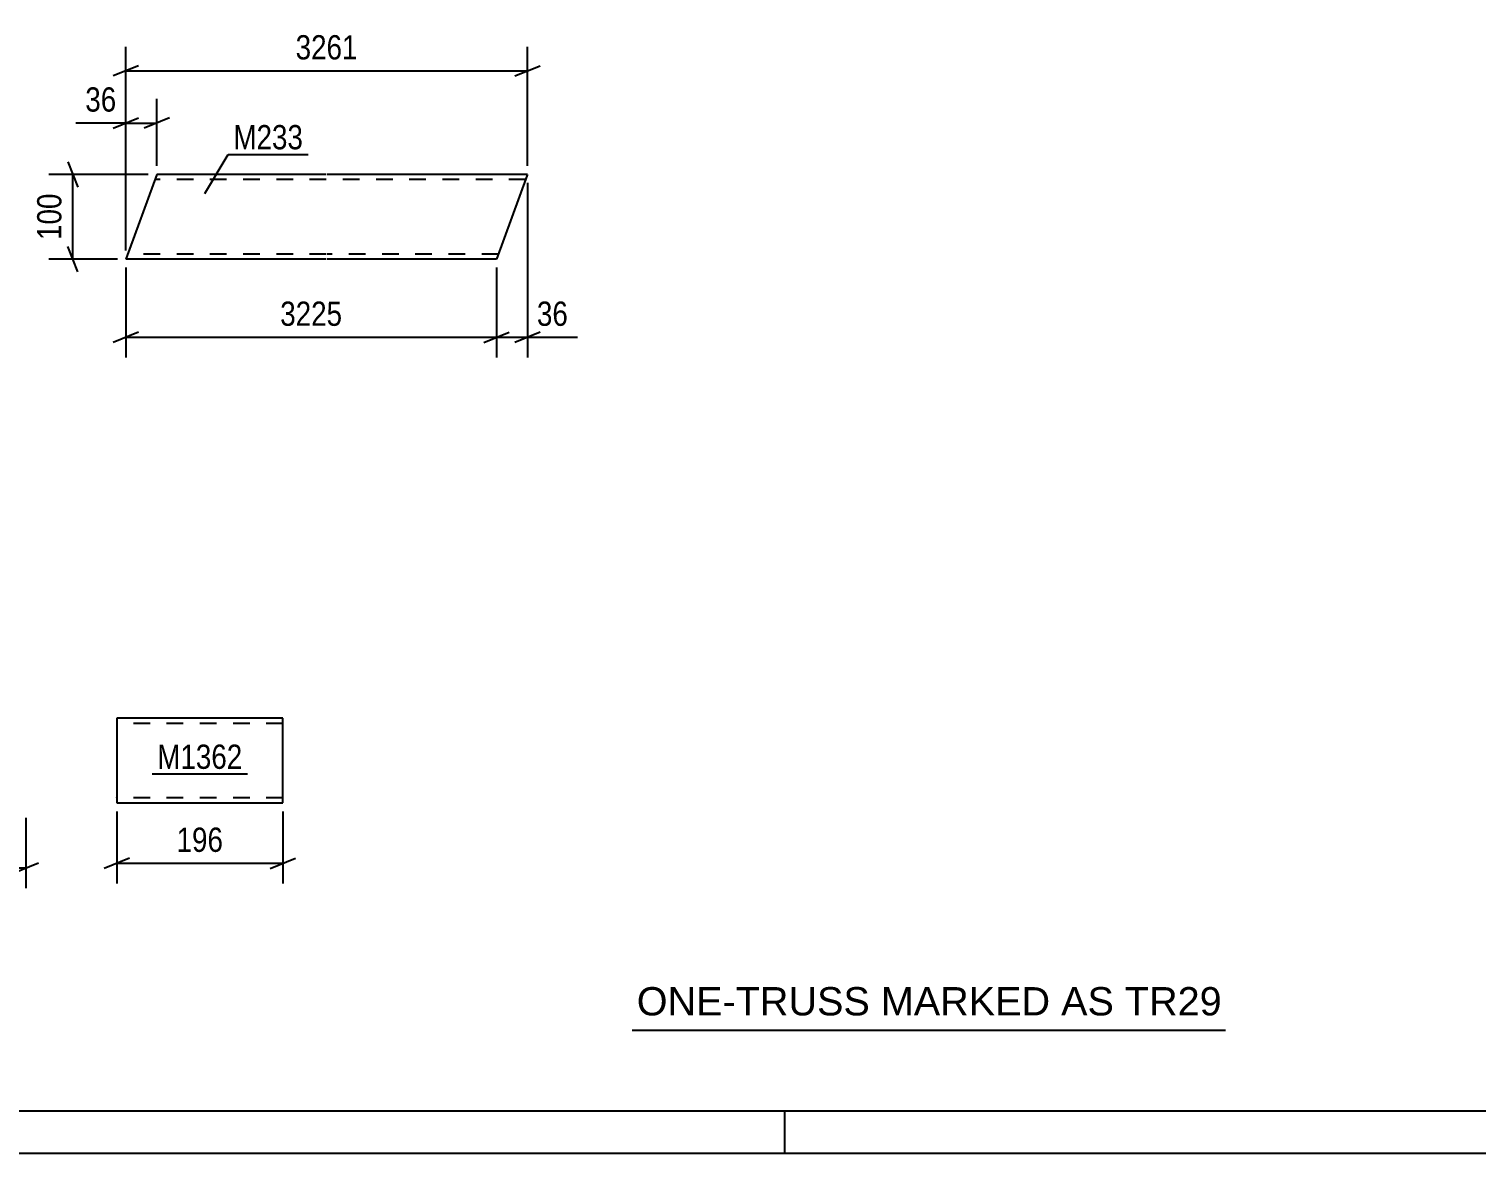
# Model space of a CAD drawing. Header units: millimetres. Extents: x 0 to 841, y 0 to 594.
# Drawn here: x 331.8 to 502.6, y 0 to 132.7 of the extents above; entities that cross this region are included whole.
import ezdxf

# ---------------------------------------------------------------- set-up
doc = ezdxf.new("R2010")
doc.units = ezdxf.units.MM
doc.linetypes.add('DXK_LINE_DOT2', pattern=[3.9198, 1.9599, -1.9599])
doc.styles.add('Arial', font='ARIAL.TTF', dxfattribs={"height": 0.2})
doc.styles.add('Arial Narrow', font='ARIALN.TTF', dxfattribs={"height": 0.2})

# ---------------------------------------------------------------- blocks, each defined once
blk = doc.blocks.new('Unknown-405118308-1133')
at = {"color": 5, "linetype": 'Continuous'}
for p, q in [((5, 5), (836, 5)), ((421, 0), (421, 5)), ((0, 0), (841, 0))]:
    blk.add_line(p, q, dxfattribs=at)
blk = doc.blocks.new('Unknown-405118308-32325')
at = {"color": 7, "linetype": 'Continuous'}
blk.add_line((403, 14.5), (473, 14.5), dxfattribs=at)
at = {"color": 7, "style": 'Arial'}
blk.add_text('ONE-TRUSS MARKED AS TR29', height=3.3428, dxfattribs=at).set_placement((403.54, 16.25))
blk = doc.blocks.new('Part-405118308-22946 - 22942')
at = {"color": 2, "linetype": 'Continuous'}
for p, q in [((346.9, 115.54), (343.26, 105.54)), ((366.9, 115.54), (346.9, 115.54)), ((390.64, 115.54), (367, 115.54)), ((390.6, 115.45), (387, 105.54)), ((390.64, 115.54), (390.6, 115.45)), ((366.9, 105.54), (343.26, 105.54)), ((387, 105.54), (367, 105.54))]:
    blk.add_line(p, q, dxfattribs=at)
at = {"color": 7, "linetype": 'DXK_LINE_DOT2'}
for p, q in [((366.9, 114.94), (346.68, 114.94)), ((390.42, 114.94), (367, 114.94)), ((390.6, 115.45), (390.64, 115.54)), ((366.9, 106.14), (343.47, 106.14)), ((387.21, 106.14), (367, 106.14))]:
    blk.add_line(p, q, dxfattribs=at)
blk = doc.blocks.new('Part-405118308-31105 - 31104')
at = {"color": 2, "linetype": 'Continuous'}
for p, q in [((361.79, 51.33), (342.18, 51.33)), ((342.18, 51.33), (342.18, 41.42)), ((361.79, 41.33), (361.79, 51.33)), ((342.18, 41.42), (342.18, 41.33)), ((342.18, 41.33), (361.79, 41.33))]:
    blk.add_line(p, q, dxfattribs=at)
at = {"color": 7, "linetype": 'DXK_LINE_DOT2'}
for p, q in [((361.79, 50.73), (342.18, 50.73)), ((342.18, 41.93), (342.18, 41.97)), ((361.79, 41.93), (342.18, 41.93)), ((361.79, 41.93), (361.79, 41.97))]:
    blk.add_line(p, q, dxfattribs=at)
blk = doc.blocks.new('StraightDimension-405118308-23030 - 22942')
at = {"color": 7, "linetype": 'Continuous'}
for p, q in [((343.26, 106.54), (343.26, 130.61)), ((390.64, 116.54), (390.64, 130.61)), ((344.76, 128.36), (341.76, 127.16)), ((389.14, 127.16), (392.14, 128.36)), ((343.26, 127.76), (390.64, 127.76))]:
    blk.add_line(p, q, dxfattribs=at)
at = {"color": 0}
blk.add_wipeout([(371.2, 128.51), (371.2, 132.71), (362.69, 132.71), (362.69, 128.51)], dxfattribs=at)
at = {"color": 3, "style": 'Arial Narrow'}
blk.add_text('3261', height=2.863, dxfattribs=at).set_placement((363.29, 129.11))
blk = doc.blocks.new('StraightDimension-405118308-22960 - 22942')
at = {"color": 7, "linetype": 'Continuous'}
for p, q in [((343.26, 106.54), (343.26, 124.45)), ((346.9, 116.54), (346.9, 124.45)), ((341.76, 121), (344.76, 122.2)), ((343.26, 121.6), (346.9, 121.6)), ((348.4, 122.2), (345.4, 121))]:
    blk.add_line(p, q, dxfattribs=at)
at = {"color": 0}
blk.add_wipeout([(342.73, 122.35), (342.73, 126.55), (337.87, 126.55), (337.87, 122.35)], dxfattribs=at)
at = {"color": 7, "linetype": 'Continuous'}
blk.add_line((343.26, 121.6), (337.35, 121.6), dxfattribs=at)
blk.add_line((343.26, 121.6), (337.35, 121.6), dxfattribs=at)
at = {"color": 3, "style": 'Arial Narrow'}
blk.add_text('36', height=2.863, dxfattribs=at).set_placement((338.47, 122.95))
blk = doc.blocks.new('StraightDimension-405118308-22995 - 22942')
at = {"color": 7, "linetype": 'Continuous'}
for p, q in [((390.64, 114.54), (390.64, 93.91)), ((387, 104.54), (387, 93.91)), ((385.5, 95.71), (388.5, 96.91)), ((387, 96.31), (390.64, 96.31)), ((392.14, 96.91), (389.14, 95.71))]:
    blk.add_line(p, q, dxfattribs=at)
at = {"color": 0}
blk.add_wipeout([(396.02, 97.06), (396.02, 101.26), (391.16, 101.26), (391.16, 97.06)], dxfattribs=at)
at = {"color": 7, "linetype": 'Continuous'}
blk.add_line((390.64, 96.31), (396.54, 96.31), dxfattribs=at)
blk.add_line((390.64, 96.31), (396.54, 96.31), dxfattribs=at)
at = {"color": 3, "style": 'Arial Narrow'}
blk.add_text('36', height=2.863, dxfattribs=at).set_placement((391.76, 97.66))
blk = doc.blocks.new('StraightDimension-405118308-23719 - 22942')
at = {"color": 7, "linetype": 'Continuous'}
for p, q in [((336.4, 117.04), (337.6, 114.04)), ((345.9, 115.54), (334.15, 115.54)), ((337, 105.54), (337, 115.54)), ((337.6, 104.04), (336.4, 107.04)), ((342.26, 105.54), (334.15, 105.54))]:
    blk.add_line(p, q, dxfattribs=at)
at = {"color": 0}
blk.add_wipeout([(336.25, 113.89), (332.05, 113.89), (332.05, 107.2), (336.25, 107.2)], dxfattribs=at)
at = {"color": 3, "style": 'Arial Narrow'}
blk.add_text('100', height=2.863, rotation=90.0002, dxfattribs=at).set_placement((335.65, 107.8))
blk = doc.blocks.new('StraightDimension-405118308-22996 - 22942')
at = {"color": 7, "linetype": 'Continuous'}
for p, q in [((343.26, 104.54), (343.26, 93.91)), ((387, 104.54), (387, 93.91)), ((344.76, 96.91), (341.76, 95.71)), ((343.26, 96.31), (387, 96.31)), ((385.5, 95.71), (388.5, 96.91))]:
    blk.add_line(p, q, dxfattribs=at)
at = {"color": 0}
blk.add_wipeout([(369.38, 97.06), (369.38, 101.26), (360.87, 101.26), (360.87, 97.06)], dxfattribs=at)
at = {"color": 3, "style": 'Arial Narrow'}
blk.add_text('3225', height=2.863, dxfattribs=at).set_placement((361.47, 97.66))
blk = doc.blocks.new('StraightDimension-405118308-31192 - 31104')
at = {"color": 7, "linetype": 'Continuous'}
for p, q in [((342.18, 40.33), (342.18, 31.81)), ((361.79, 40.33), (361.79, 31.81)), ((343.68, 34.81), (340.68, 33.61)), ((342.18, 34.21), (361.79, 34.21)), ((360.29, 33.61), (363.29, 34.81))]:
    blk.add_line(p, q, dxfattribs=at)
at = {"color": 0}
blk.add_wipeout([(355.33, 34.96), (355.33, 39.16), (348.64, 39.16), (348.64, 34.96)], dxfattribs=at)
at = {"color": 3, "style": 'Arial Narrow'}
blk.add_text('196', height=2.863, dxfattribs=at).set_placement((349.24, 35.56))
blk = doc.blocks.new('StraightDimension-405118308-31232 - 31146')
at = {"color": 7, "linetype": 'Continuous'}
for p, q in [((309.45, 39.57), (309.45, 31.26)), ((331.45, 39.57), (331.45, 31.26)), ((310.95, 34.26), (307.95, 33.06)), ((329.95, 33.06), (332.95, 34.26)), ((309.45, 33.66), (331.45, 33.66))]:
    blk.add_line(p, q, dxfattribs=at)
at = {"color": 0}
blk.add_wipeout([(323.79, 34.41), (323.79, 38.61), (317.11, 38.61), (317.11, 34.41)], dxfattribs=at)
at = {"color": 3, "style": 'Arial Narrow'}
blk.add_text('220', height=2.863, dxfattribs=at).set_placement((317.71, 35.01))
blk = doc.blocks.new('Mark-405118308-23043 - 22942')
at = {"color": 0}
blk.add_wipeout([(364.16, 118.5), (364.16, 121.5), (355.94, 121.5), (355.94, 118.5)], dxfattribs=at)
blk.add_wipeout([(364.16, 118.5), (364.16, 121.5), (355.94, 121.5), (355.94, 118.5)], dxfattribs=at)
at = {"color": 30, "linetype": 'Continuous'}
for p, q in [((352.58, 113.29), (355.34, 117.9)), ((355.34, 117.9), (364.76, 117.9))]:
    blk.add_line(p, q, dxfattribs=at)
at = {"color": 3, "style": 'Arial Narrow'}
blk.add_text('M233', height=2.863, dxfattribs=at).set_placement((355.94, 118.5))
blk = doc.blocks.new('Mark-405118308-31245 - 31104')
at = {"color": 0}
blk.add_wipeout([(357.01, 45.36), (357.01, 48.36), (346.96, 48.36), (346.96, 45.36)], dxfattribs=at)
blk.add_wipeout([(357.01, 45.36), (357.01, 48.36), (346.96, 48.36), (346.96, 45.36)], dxfattribs=at)
at = {"color": 30, "linetype": 'Continuous'}
blk.add_line((346.36, 44.76), (357.61, 44.76), dxfattribs=at)
at = {"color": 3, "style": 'Arial Narrow'}
blk.add_text('M1362', height=2.863, dxfattribs=at).set_placement((346.96, 45.36))

msp = doc.modelspace()

# ---------------------------------------------------------------- block references
for name in ['Unknown-405118308-1133', 'Part-405118308-22946 - 22942', 'Part-405118308-31105 - 31104', 'Unknown-405118308-32325']:
    msp.add_blockref(name, (0, 0))

# ---------------------------------------------------------------- next in the draw order: block references
for name in ['StraightDimension-405118308-23030 - 22942', 'Mark-405118308-31245 - 31104', 'StraightDimension-405118308-31232 - 31146', 'StraightDimension-405118308-31192 - 31104']:
    msp.add_blockref(name, (0, 0))

# ---------------------------------------------------------------- next in the draw order: block references
for name in ['StraightDimension-405118308-22960 - 22942', 'Mark-405118308-23043 - 22942', 'StraightDimension-405118308-22995 - 22942']:
    msp.add_blockref(name, (0, 0))

# ---------------------------------------------------------------- next in the draw order: block references
msp.add_blockref('StraightDimension-405118308-23719 - 22942', (0, 0))

# ---------------------------------------------------------------- next in the draw order: block references
msp.add_blockref('StraightDimension-405118308-22996 - 22942', (0, 0))

doc.saveas('drawing.dxf')
